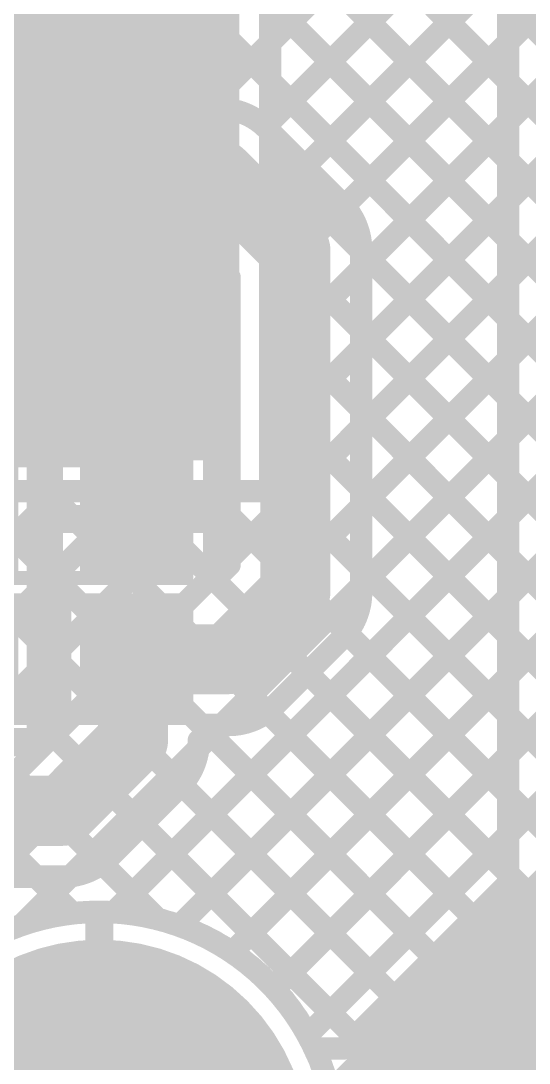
# Model space of a CAD drawing. Header units: millimetres. Extents: x 2.49 to 5.65, y 1.36 to 4.13.
# Drawn here: x 5.2069 to 5.3885, y 2.5558 to 2.9279 of the extents above; entities that cross this region are included whole.
import ezdxf

# ---------------------------------------------------------------- set-up
doc = ezdxf.new("R2010")
doc.units = ezdxf.units.MM
doc.header["$MEASUREMENT"] = 0
for name, color, linetype in [('BottomLayer', 5, 'Continuous'), ('BottomOverlay', 54, 'Continuous'), ('BottomPaste', 16, 'Continuous'), ('BottomSolder', 6, 'Continuous'), ('MultiLayer', 9, 'Continuous'), ('PadHoleLayer', 156, 'Continuous'), ('TopLayer', 1, 'Continuous'), ('TopSolder', 216, 'Continuous'), ('ViaHoleLayer', 16, 'Continuous')]:
    doc.layers.add(name, color=color, linetype=linetype)

# ---------------------------------------------------------------- blocks, each defined once
blk = doc.blocks.new('R__0603_B_17')
at = {"layer": 'BottomLayer'}
for points in [[(-0.015, -0.0175), (-0.015, 0.0175), (-0.045, -0.0175), (-0.045, 0.0175)], [(0.045, -0.0175), (0.045, 0.0175), (0.015, -0.0175), (0.015, 0.0175)]]:
    blk.add_solid(points, dxfattribs=at)
at = {"layer": 'BottomOverlay', "const_width": 0.005}
for points in [[(-0.049, 0.021), (-0.049, -0.021)], [(0.049, 0.021), (-0.049, 0.021)], [(0.049, 0.021), (0.049, -0.021)], [(0.049, -0.021), (-0.049, -0.021)]]:
    blk.add_lwpolyline(points, dxfattribs=at)
at = {"layer": 'BottomOverlay', "const_width": 0.0025}
for points in [[(-0.05025, 0.021, 1), (-0.04775, 0.021, 1)], [(-0.05025, 0.021, 1), (-0.04775, 0.021, 1)], [(0.04775, 0.021, 1), (0.05025, 0.021, 1)], [(0.04775, 0.021, 1), (0.05025, 0.021, 1)], [(-0.05025, -0.021, 1), (-0.04775, -0.021, 1)], [(-0.05025, -0.021, 1), (-0.04775, -0.021, 1)], [(0.04775, -0.021, 1), (0.05025, -0.021, 1)], [(0.04775, -0.021, 1), (0.05025, -0.021, 1)]]:
    blk.add_lwpolyline(points, format="xyb", close=True, dxfattribs=at)
at = {"layer": 'BottomPaste'}
for points in [[(-0.015, -0.0175), (-0.015, 0.0175), (-0.045, -0.0175), (-0.045, 0.0175)], [(0.045, -0.0175), (0.045, 0.0175), (0.015, -0.0175), (0.015, 0.0175)]]:
    blk.add_solid(points, dxfattribs=at)
at = {"layer": 'BottomSolder'}
for points in [[(-0.011, -0.0215), (-0.011, 0.0215), (-0.049, -0.0215), (-0.049, 0.0215)], [(0.049, -0.0215), (0.049, 0.0215), (0.011, -0.0215), (0.011, 0.0215)]]:
    blk.add_solid(points, dxfattribs=at)
blk = doc.blocks.new('R__0603_B_18')
at = {"layer": 'BottomLayer'}
for points in [[(-0.015, -0.0175), (-0.015, 0.0175), (-0.045, -0.0175), (-0.045, 0.0175)], [(0.045, -0.0175), (0.045, 0.0175), (0.015, -0.0175), (0.015, 0.0175)]]:
    blk.add_solid(points, dxfattribs=at)
at = {"layer": 'BottomOverlay', "const_width": 0.005}
for points in [[(-0.049, -0.021), (-0.049, 0.021)], [(-0.049, 0.021), (0.049, 0.021)], [(0.049, -0.021), (0.049, 0.021)], [(-0.049, -0.021), (0.049, -0.021)]]:
    blk.add_lwpolyline(points, dxfattribs=at)
at = {"layer": 'BottomOverlay', "const_width": 0.0025}
for points in [[(-0.05025, 0.021, 1), (-0.04775, 0.021, 1)], [(-0.05025, 0.021, 1), (-0.04775, 0.021, 1)], [(0.04775, 0.021, 1), (0.05025, 0.021, 1)], [(0.04775, 0.021, 1), (0.05025, 0.021, 1)], [(-0.05025, -0.021, 1), (-0.04775, -0.021, 1)], [(-0.05025, -0.021, 1), (-0.04775, -0.021, 1)], [(0.04775, -0.021, 1), (0.05025, -0.021, 1)], [(0.04775, -0.021, 1), (0.05025, -0.021, 1)]]:
    blk.add_lwpolyline(points, format="xyb", close=True, dxfattribs=at)
at = {"layer": 'BottomPaste'}
for points in [[(-0.015, -0.0175), (-0.015, 0.0175), (-0.045, -0.0175), (-0.045, 0.0175)], [(0.045, -0.0175), (0.045, 0.0175), (0.015, -0.0175), (0.015, 0.0175)]]:
    blk.add_solid(points, dxfattribs=at)
at = {"layer": 'BottomSolder'}
for points in [[(-0.011, -0.0215), (-0.011, 0.0215), (-0.049, -0.0215), (-0.049, 0.0215)], [(0.049, -0.0215), (0.049, 0.0215), (0.011, -0.0215), (0.011, 0.0215)]]:
    blk.add_solid(points, dxfattribs=at)
blk = doc.blocks.new('R__0603_B_19')
at = {"layer": 'BottomLayer'}
for points in [[(-0.015, -0.0175), (-0.015, 0.0175), (-0.045, -0.0175), (-0.045, 0.0175)], [(0.045, -0.0175), (0.045, 0.0175), (0.015, -0.0175), (0.015, 0.0175)]]:
    blk.add_solid(points, dxfattribs=at)
at = {"layer": 'BottomOverlay', "const_width": 0.005}
for points in [[(-0.049, 0.021), (-0.049, -0.021)], [(0.049, 0.021), (-0.049, 0.021)], [(0.049, 0.021), (0.049, -0.021)], [(0.049, -0.021), (-0.049, -0.021)]]:
    blk.add_lwpolyline(points, dxfattribs=at)
at = {"layer": 'BottomOverlay', "const_width": 0.0025}
for points in [[(-0.05025, 0.021, 1), (-0.04775, 0.021, 1)], [(-0.05025, 0.021, 1), (-0.04775, 0.021, 1)], [(0.04775, 0.021, 1), (0.05025, 0.021, 1)], [(0.04775, 0.021, 1), (0.05025, 0.021, 1)], [(-0.05025, -0.021, 1), (-0.04775, -0.021, 1)], [(-0.05025, -0.021, 1), (-0.04775, -0.021, 1)], [(0.04775, -0.021, 1), (0.05025, -0.021, 1)], [(0.04775, -0.021, 1), (0.05025, -0.021, 1)]]:
    blk.add_lwpolyline(points, format="xyb", close=True, dxfattribs=at)
at = {"layer": 'BottomPaste'}
for points in [[(-0.015, -0.0175), (-0.015, 0.0175), (-0.045, -0.0175), (-0.045, 0.0175)], [(0.045, -0.0175), (0.045, 0.0175), (0.015, -0.0175), (0.015, 0.0175)]]:
    blk.add_solid(points, dxfattribs=at)
at = {"layer": 'BottomSolder'}
for points in [[(-0.011, -0.0215), (-0.011, 0.0215), (-0.049, -0.0215), (-0.049, 0.0215)], [(0.049, -0.0215), (0.049, 0.0215), (0.011, -0.0215), (0.011, 0.0215)]]:
    blk.add_solid(points, dxfattribs=at)
blk = doc.blocks.new('R__0603_B_20')
at = {"layer": 'BottomLayer'}
for points in [[(-0.015, -0.0175), (-0.015, 0.0175), (-0.045, -0.0175), (-0.045, 0.0175)], [(0.045, -0.0175), (0.045, 0.0175), (0.015, -0.0175), (0.015, 0.0175)]]:
    blk.add_solid(points, dxfattribs=at)
at = {"layer": 'BottomOverlay', "const_width": 0.005}
for points in [[(-0.049, -0.021), (-0.049, 0.021)], [(-0.049, 0.021), (0.049, 0.021)], [(0.049, -0.021), (0.049, 0.021)], [(-0.049, -0.021), (0.049, -0.021)]]:
    blk.add_lwpolyline(points, dxfattribs=at)
at = {"layer": 'BottomOverlay', "const_width": 0.0025}
for points in [[(-0.05025, 0.021, 1), (-0.04775, 0.021, 1)], [(-0.05025, 0.021, 1), (-0.04775, 0.021, 1)], [(0.04775, 0.021, 1), (0.05025, 0.021, 1)], [(0.04775, 0.021, 1), (0.05025, 0.021, 1)], [(-0.05025, -0.021, 1), (-0.04775, -0.021, 1)], [(-0.05025, -0.021, 1), (-0.04775, -0.021, 1)], [(0.04775, -0.021, 1), (0.05025, -0.021, 1)], [(0.04775, -0.021, 1), (0.05025, -0.021, 1)]]:
    blk.add_lwpolyline(points, format="xyb", close=True, dxfattribs=at)
at = {"layer": 'BottomPaste'}
for points in [[(-0.015, -0.0175), (-0.015, 0.0175), (-0.045, -0.0175), (-0.045, 0.0175)], [(0.045, -0.0175), (0.045, 0.0175), (0.015, -0.0175), (0.015, 0.0175)]]:
    blk.add_solid(points, dxfattribs=at)
at = {"layer": 'BottomSolder'}
for points in [[(-0.011, -0.0215), (-0.011, 0.0215), (-0.049, -0.0215), (-0.049, 0.0215)], [(0.049, -0.0215), (0.049, 0.0215), (0.011, -0.0215), (0.011, 0.0215)]]:
    blk.add_solid(points, dxfattribs=at)
blk = doc.blocks.new('901_141A1011D10100_73')
at = {"layer": 'BottomLayer', "const_width": 0.07087}
blk.add_lwpolyline([(-0.25472, -0.10669, 1), (-0.18386, -0.10669, 1)], format="xyb", close=True, dxfattribs=at)
at = {"layer": 'BottomSolder', "const_width": 0.07487}
blk.add_lwpolyline([(-0.25672, -0.10669, 1), (-0.18186, -0.10669, 1)], format="xyb", close=True, dxfattribs=at)
at = {"layer": 'MultiLayer', "const_width": 0.07087}
blk.add_lwpolyline([(-0.25472, -0.10669, 1), (-0.18386, -0.10669, 1)], format="xyb", close=True, dxfattribs=at)
at = {"layer": 'PadHoleLayer', "const_width": 0.04528}
blk.add_lwpolyline([(-0.24193, -0.10669, 1), (-0.19665, -0.10669, 1)], format="xyb", close=True, dxfattribs=at)
at = {"layer": 'TopLayer', "const_width": 0.07087}
blk.add_lwpolyline([(-0.25472, -0.10669, 1), (-0.18386, -0.10669, 1)], format="xyb", close=True, dxfattribs=at)
at = {"layer": 'TopSolder', "const_width": 0.07487}
blk.add_lwpolyline([(-0.25672, -0.10669, 1), (-0.18186, -0.10669, 1)], format="xyb", close=True, dxfattribs=at)

msp = doc.modelspace()

# ---------------------------------------------------------------- linework, layer by layer
at = {"layer": 'BottomLayer'}
for points, const_width in [([(4.31309, 3.8045), (5.221, 2.89659)], 0.008), ([(4.34137, 3.8045), (5.24437, 2.9015)], 0.008), ([(5.213, 2.89369), (5.32563, 3.00632)], 0.008), ([(5.2491, 2.9015), (5.34234, 2.99475)], 0.008), ([(5.29979, 2.98751), (5.381, 2.90629)], 0.008), ([(5.273, 2.89712), (5.35648, 2.9806)], 0.008), ([(5.28515, 2.97386), (5.381, 2.87801)], 0.008), ([(5.29419, 2.89003), (5.37063, 2.96646)], 0.008), ([(5.267, 2.96372), (5.381, 2.84972)], 0.008), ([(5.19253, 2.9015), (5.24978, 2.95875)], 0.008), ([(5.21408, 2.96008), (5.27266, 2.9015)], 0.008), ([(5.24445, 2.95798), (5.381, 2.82144)], 0.008), ([(5.381, 2.61991), (5.381, 2.95609)], 0.008), ([(5.30834, 2.87589), (5.381, 2.94855)], 0.008), ([(5.32246, 2.86173), (5.381, 2.92027)], 0.008), ([(5.16583, 2.9015), (5.213, 2.9015)], 0.008), ([(5.213, 2.8515), (5.213, 2.9015)], 0.008), ([(5.221, 2.9015), (5.273, 2.9015)], 0.008), ([(5.221, 2.8545), (5.221, 2.9015)], 0.008), ([(5.273, 2.8965), (5.273, 2.9015)], 0.008), ([(5.273, 2.90116), (5.27766, 2.8965)], 0.008), ([(5.273, 2.8965), (5.278, 2.8965)], 0.008), ([(5.3285, 2.83948), (5.381, 2.89198)], 0.008), ([(5.29463, 2.8896), (5.3216, 2.86263)], 0.008), ([(5.247, 2.873), (5.278, 2.873)], 0.025), ([(5.278, 2.873), (5.305, 2.846)], 0.025), ([(5.213, 2.8763), (5.221, 2.8683)], 0.008), ([(5.213, 2.8654), (5.221, 2.8734)], 0.008), ([(5.3285, 2.8112), (5.381, 2.8637)], 0.008), ([(5.218, 2.7915), (5.218, 2.8545)], 0.008), ([(5.305, 2.724), (5.305, 2.846)], 0.025), ([(5.213, 2.8445), (5.213, 2.8515)], 0.008), ([(5.213, 2.8445), (5.213, 2.8515)], 0.008), ([(5.213, 2.84802), (5.218, 2.84302)], 0.008), ([(5.213, 2.7945), (5.213, 2.8445)], 0.008), ([(5.3285, 2.724), (5.3285, 2.846)], 0.008), ([(5.3285, 2.84566), (5.381, 2.79316)], 0.008), ([(5.213, 2.83712), (5.218, 2.84212)], 0.008), ([(5.276, 2.84177), (5.2815, 2.83627)], 0.008), ([(5.276, 2.7915), (5.276, 2.84177)], 0.008), ([(5.276, 2.84159), (5.2815, 2.83609)], 0.008), ([(5.2815, 2.73373), (5.2815, 2.83627)], 0.008), ([(5.3285, 2.78291), (5.381, 2.83541)], 0.008), ([(5.247, 2.7865), (5.247, 2.823)], 0.025), ([(5.222, 2.823), (5.247, 2.823)], 0.01), ([(5.247, 2.823), (5.272, 2.823)], 0.01), ([(5.276, 2.81527), (5.2815, 2.82077)], 0.008), ([(5.213, 2.81973), (5.218, 2.81473)], 0.008), ([(5.3285, 2.81737), (5.381, 2.76487)], 0.008), ([(5.213, 2.80884), (5.218, 2.81384)], 0.008), ([(5.276, 2.8133), (5.2815, 2.8078)], 0.008), ([(5.3285, 2.75463), (5.381, 2.80713)], 0.008), ([(5.212, 2.789), (5.212, 2.7945)], 0.008), ([(5.247, 2.75), (5.247, 2.7865)], 0.025), ([(5.212, 2.79245), (5.22142, 2.78303)], 0.008), ([(5.218, 2.7915), (5.22168, 2.7915)], 0.008), ([(5.27232, 2.7915), (5.276, 2.7915)], 0.008), ([(5.27265, 2.78363), (5.2815, 2.79248)], 0.008), ([(5.15376, 2.789), (5.212, 2.789)], 0.008), ([(5.21095, 2.7785), (5.2213, 2.78885)], 0.008), ([(5.22519, 2.7865), (5.247, 2.7865)], 0.01), ([(5.247, 2.7865), (5.26881, 2.7865)], 0.01), ([(5.27275, 2.78827), (5.2815, 2.77952)], 0.008), ([(5.3285, 2.78909), (5.381, 2.73659)], 0.008), ([(5.218, 2.7815), (5.22168, 2.7815)], 0.008), ([(5.218, 2.7185), (5.218, 2.7815)], 0.008), ([(5.27232, 2.7815), (5.276, 2.7815)], 0.008), ([(5.276, 2.72823), (5.276, 2.7815)], 0.008), ([(5.161, 2.7785), (5.213, 2.7785)], 0.008), ([(5.213, 2.7285), (5.213, 2.7785)], 0.008), ([(5.3285, 2.72635), (5.381, 2.77885)], 0.008), ([(5.213, 2.76317), (5.218, 2.75817)], 0.008), ([(5.276, 2.7587), (5.2815, 2.7642)], 0.008), ([(5.3285, 2.7608), (5.381, 2.7083)], 0.008), ([(5.213, 2.75227), (5.218, 2.75727)], 0.008), ([(5.276, 2.75673), (5.2815, 2.75123)], 0.008), ([(5.222, 2.75), (5.247, 2.75)], 0.01), ([(5.24015, 2.60971), (5.381, 2.75056)], 0.008), ([(5.247, 2.75), (5.272, 2.75)], 0.01), ([(5.213, 2.73488), (5.218, 2.72988)], 0.008), ([(5.276, 2.73041), (5.2815, 2.73591)], 0.008), ([(5.281, 2.7), (5.305, 2.724)], 0.025), ([(5.276, 2.72823), (5.2815, 2.73373)], 0.008), ([(5.3285, 2.73252), (5.381, 2.68002)], 0.008), ([(5.213, 2.72398), (5.218, 2.72898)], 0.008), ([(5.213, 2.7215), (5.213, 2.7285)], 0.008), ([(5.213, 2.7215), (5.213, 2.7285)], 0.008), ([(5.213, 2.6715), (5.213, 2.7215)], 0.008), ([(5.26362, 2.6049), (5.381, 2.72228)], 0.008), ([(5.221, 2.67823), (5.221, 2.7185)], 0.008), ([(5.32338, 2.70936), (5.381, 2.65173)], 0.008), ([(5.213, 2.7066), (5.221, 2.6986)], 0.008), ([(5.247, 2.671), (5.247, 2.7)], 0.025), ([(5.247, 2.7), (5.281, 2.7)], 0.025), ([(5.29763, 2.6834), (5.3216, 2.70737)], 0.008), ([(5.213, 2.6957), (5.221, 2.7037)], 0.008), ([(5.2824, 2.59539), (5.381, 2.69399)], 0.008), ([(5.30934, 2.69511), (5.381, 2.62345)], 0.008), ([(5.22187, 2.64587), (5.247, 2.671)], 0.025), ([(5.29502, 2.68114), (5.36863, 2.60754)], 0.008), ([(5.21213, 2.66937), (5.221, 2.67823)], 0.008), ([(5.213, 2.67831), (5.21704, 2.67427)], 0.008), ([(5.27033, 2.66818), (5.27865, 2.6765)], 0.008), ([(5.273, 2.6765), (5.281, 2.6765)], 0.008), ([(5.273, 2.6715), (5.273, 2.6765)], 0.008), ([(5.1622, 2.6715), (5.213, 2.6715)], 0.008), ([(5.273, 2.67488), (5.35448, 2.5934)], 0.008), ([(5.16371, 2.66937), (5.21213, 2.66937)], 0.008), ([(5.2976, 2.58231), (5.381, 2.66571)], 0.008), ([(5.12831, 2.64587), (5.22187, 2.64587)], 0.025), ([(5.2385, 2.62927), (5.2636, 2.65437)], 0.008), ([(5.2644, 2.6552), (5.34034, 2.57925)], 0.008), ([(5.25027, 2.64104), (5.3262, 2.56511)], 0.008), ([(5.3094, 2.56583), (5.381, 2.63742)], 0.008), ([(5.23596, 2.62706), (5.25573, 2.60729)], 0.008), ([(5.337, 2.525), (5.417, 2.605)], 0.05), ([(5.16371, 2.62237), (5.22187, 2.62237)], 0.008), ([(5.20741, 2.60526), (5.22469, 2.62254)], 0.008), ([(5.21238, 2.62237), (5.22542, 2.60932)], 0.008), ([(5.32209, 2.561), (5.381, 2.61991)], 0.008), ([(5.235, 2.525), (5.235, 2.60587)], 0.01), ([(5.31185, 2.561), (5.32209, 2.561)], 0.008)]:
    msp.add_lwpolyline(points, dxfattribs=dict(at, const_width=const_width))
for points, const_width in [([(5.379, 2.92027, 1), (5.383, 2.92027, 1)], 0.004), ([(5.379, 2.90629, 1), (5.383, 2.90629, 1)], 0.004), ([(5.211, 2.9015, 1), (5.215, 2.9015, 1)], 0.004), ([(5.211, 2.9015, 1), (5.215, 2.9015, 1)], 0.004), ([(5.219, 2.9015, 1), (5.223, 2.9015, 1)], 0.004), ([(5.219, 2.9015, 1), (5.223, 2.9015, 1)], 0.004), ([(5.24237, 2.9015, 1), (5.24637, 2.9015, 1)], 0.004), ([(5.2471, 2.9015, 1), (5.2511, 2.9015, 1)], 0.004), ([(5.27066, 2.9015, 1), (5.27466, 2.9015, 1)], 0.004), ([(5.271, 2.9015, 1), (5.275, 2.9015, 1)], 0.004), ([(5.271, 2.9015, 1), (5.275, 2.9015, 1)], 0.004), ([(5.271, 2.90116, 1), (5.275, 2.90116, 1)], 0.004), ([(5.219, 2.89659, 1), (5.223, 2.89659, 1)], 0.004), ([(5.271, 2.89712, 1), (5.275, 2.89712, 1)], 0.004), ([(5.271, 2.8965, 1), (5.275, 2.8965, 1)], 0.004), ([(5.271, 2.8965, 1), (5.275, 2.8965, 1)], 0.004), ([(5.27566, 2.8965, 1), (5.27966, 2.8965, 1)], 0.004), ([(5.276, 2.8965, 1), (5.28, 2.8965, 1)], 0.004), ([(5.276, 2.8965, 1), (5.28, 2.8965, 1)], 0.004), ([(5.276, 2.8965, 1), (5.28, 2.8965, 1)], 0.004), ([(5.211, 2.89369, 1), (5.215, 2.89369, 1)], 0.004), ([(5.379, 2.89198, 1), (5.383, 2.89198, 1)], 0.004), ([(5.29219, 2.89003, 1), (5.29619, 2.89003, 1)], 0.004), ([(5.29262, 2.88962, 1), (5.29662, 2.88962, 1)], 0.004), ([(5.29263, 2.8896, 1), (5.29663, 2.8896, 1)], 0.004), ([(5.29263, 2.8896, 1), (5.29663, 2.8896, 1)], 0.004), ([(5.24075, 2.873, 1), (5.25325, 2.873, 1)], 0.0125), ([(5.27175, 2.873, 1), (5.28425, 2.873, 1)], 0.0125), ([(5.27175, 2.873, 1), (5.28425, 2.873, 1)], 0.0125), ([(5.211, 2.8763, 1), (5.215, 2.8763, 1)], 0.004), ([(5.379, 2.87801, 1), (5.383, 2.87801, 1)], 0.004), ([(5.219, 2.8734, 1), (5.223, 2.8734, 1)], 0.004), ([(5.30634, 2.87589, 1), (5.31034, 2.87589, 1)], 0.004), ([(5.211, 2.8654, 1), (5.215, 2.8654, 1)], 0.004), ([(5.219, 2.8683, 1), (5.223, 2.8683, 1)], 0.004), ([(5.3196, 2.86263, 1), (5.3236, 2.86263, 1)], 0.004), ([(5.3196, 2.86263, 1), (5.3236, 2.86263, 1)], 0.004), ([(5.31962, 2.86262, 1), (5.32362, 2.86262, 1)], 0.004), ([(5.32046, 2.86173, 1), (5.32446, 2.86173, 1)], 0.004), ([(5.379, 2.8637, 1), (5.383, 2.8637, 1)], 0.004), ([(5.216, 2.8545, 1), (5.22, 2.8545, 1)], 0.004), ([(5.219, 2.8545, 1), (5.223, 2.8545, 1)], 0.004), ([(5.29875, 2.846, 1), (5.31125, 2.846, 1)], 0.0125), ([(5.29875, 2.846, 1), (5.31125, 2.846, 1)], 0.0125), ([(5.211, 2.8515, 1), (5.215, 2.8515, 1)], 0.004), ([(5.211, 2.8515, 1), (5.215, 2.8515, 1)], 0.004), ([(5.211, 2.8515, 1), (5.215, 2.8515, 1)], 0.004), ([(5.211, 2.84802, 1), (5.215, 2.84802, 1)], 0.004), ([(5.379, 2.84972, 1), (5.383, 2.84972, 1)], 0.004), ([(5.211, 2.8445, 1), (5.215, 2.8445, 1)], 0.004), ([(5.211, 2.8445, 1), (5.215, 2.8445, 1)], 0.004), ([(5.211, 2.8445, 1), (5.215, 2.8445, 1)], 0.004), ([(5.216, 2.84302, 1), (5.22, 2.84302, 1)], 0.004), ([(5.3265, 2.846, 1), (5.3305, 2.846, 1)], 0.004), ([(5.3265, 2.846, 1), (5.3305, 2.846, 1)], 0.004), ([(5.3265, 2.846, 1), (5.3305, 2.846, 1)], 0.004), ([(5.3265, 2.84566, 1), (5.3305, 2.84566, 1)], 0.004), ([(5.216, 2.84212, 1), (5.22, 2.84212, 1)], 0.004), ([(5.274, 2.84177, 1), (5.278, 2.84177, 1)], 0.004), ([(5.274, 2.84177, 1), (5.278, 2.84177, 1)], 0.004), ([(5.274, 2.84159, 1), (5.278, 2.84159, 1)], 0.004), ([(5.3265, 2.83948, 1), (5.3305, 2.83948, 1)], 0.004), ([(5.211, 2.83712, 1), (5.215, 2.83712, 1)], 0.004), ([(5.2795, 2.83627, 1), (5.2835, 2.83627, 1)], 0.004), ([(5.2795, 2.83627, 1), (5.2835, 2.83627, 1)], 0.004), ([(5.2795, 2.83609, 1), (5.2835, 2.83609, 1)], 0.004), ([(5.379, 2.83541, 1), (5.383, 2.83541, 1)], 0.004), ([(5.24075, 2.823, 1), (5.25325, 2.823, 1)], 0.0125), ([(5.2195, 2.823, 1), (5.2245, 2.823, 1)], 0.005), ([(5.2445, 2.823, 1), (5.2495, 2.823, 1)], 0.005), ([(5.2445, 2.823, 1), (5.2495, 2.823, 1)], 0.005), ([(5.2695, 2.823, 1), (5.2745, 2.823, 1)], 0.005), ([(5.2795, 2.82077, 1), (5.2835, 2.82077, 1)], 0.004), ([(5.379, 2.82144, 1), (5.383, 2.82144, 1)], 0.004), ([(5.211, 2.81973, 1), (5.215, 2.81973, 1)], 0.004), ([(5.3265, 2.81737, 1), (5.3305, 2.81737, 1)], 0.004), ([(5.216, 2.81473, 1), (5.22, 2.81473, 1)], 0.004), ([(5.216, 2.81384, 1), (5.22, 2.81384, 1)], 0.004), ([(5.274, 2.81527, 1), (5.278, 2.81527, 1)], 0.004), ([(5.274, 2.8133, 1), (5.278, 2.8133, 1)], 0.004), ([(5.3265, 2.8112, 1), (5.3305, 2.8112, 1)], 0.004), ([(5.211, 2.80884, 1), (5.215, 2.80884, 1)], 0.004), ([(5.2795, 2.8078, 1), (5.2835, 2.8078, 1)], 0.004), ([(5.379, 2.80713, 1), (5.383, 2.80713, 1)], 0.004), ([(5.21, 2.7945, 1), (5.214, 2.7945, 1)], 0.004), ([(5.211, 2.7945, 1), (5.215, 2.7945, 1)], 0.004), ([(5.24075, 2.7865, 1), (5.25325, 2.7865, 1)], 0.0125), ([(5.24075, 2.7865, 1), (5.25325, 2.7865, 1)], 0.0125), ([(5.24109, 2.7865, 1), (5.25291, 2.7865, 1)], 0.01181), ([(5.21, 2.79245, 1), (5.214, 2.79245, 1)], 0.004), ([(5.216, 2.7915, 1), (5.22, 2.7915, 1)], 0.004), ([(5.216, 2.7915, 1), (5.22, 2.7915, 1)], 0.004), ([(5.21968, 2.7915, 1), (5.22368, 2.7915, 1)], 0.004), ([(5.21968, 2.7915, 1), (5.22368, 2.7915, 1)], 0.004), ([(5.27032, 2.7915, 1), (5.27432, 2.7915, 1)], 0.004), ([(5.27032, 2.7915, 1), (5.27432, 2.7915, 1)], 0.004), ([(5.274, 2.7915, 1), (5.278, 2.7915, 1)], 0.004), ([(5.274, 2.7915, 1), (5.278, 2.7915, 1)], 0.004), ([(5.2795, 2.79248, 1), (5.2835, 2.79248, 1)], 0.004), ([(5.379, 2.79316, 1), (5.383, 2.79316, 1)], 0.004), ([(5.21, 2.789, 1), (5.214, 2.789, 1)], 0.004), ([(5.21, 2.789, 1), (5.214, 2.789, 1)], 0.004), ([(5.2193, 2.78885, 1), (5.2233, 2.78885, 1)], 0.004), ([(5.22269, 2.7865, 1), (5.22769, 2.7865, 1)], 0.005), ([(5.2445, 2.7865, 1), (5.2495, 2.7865, 1)], 0.005), ([(5.2445, 2.7865, 1), (5.2495, 2.7865, 1)], 0.005), ([(5.26631, 2.7865, 1), (5.27131, 2.7865, 1)], 0.005), ([(5.27075, 2.78827, 1), (5.27475, 2.78827, 1)], 0.004), ([(5.3265, 2.78909, 1), (5.3305, 2.78909, 1)], 0.004), ([(5.27065, 2.78363, 1), (5.27465, 2.78363, 1)], 0.004), ([(5.27081, 2.7865, 1), (5.27481, 2.7865, 1)], 0.004), ([(5.27081, 2.7865, 1), (5.27481, 2.7865, 1)], 0.004), ([(5.216, 2.7815, 1), (5.22, 2.7815, 1)], 0.004), ([(5.216, 2.7815, 1), (5.22, 2.7815, 1)], 0.004), ([(5.21942, 2.78303, 1), (5.22342, 2.78303, 1)], 0.004), ([(5.21968, 2.7815, 1), (5.22368, 2.7815, 1)], 0.004), ([(5.21968, 2.7815, 1), (5.22368, 2.7815, 1)], 0.004), ([(5.27032, 2.7815, 1), (5.27432, 2.7815, 1)], 0.004), ([(5.27032, 2.7815, 1), (5.27432, 2.7815, 1)], 0.004), ([(5.274, 2.7815, 1), (5.278, 2.7815, 1)], 0.004), ([(5.274, 2.7815, 1), (5.278, 2.7815, 1)], 0.004), ([(5.2795, 2.77952, 1), (5.2835, 2.77952, 1)], 0.004), ([(5.3265, 2.78291, 1), (5.3305, 2.78291, 1)], 0.004), ([(5.20895, 2.7785, 1), (5.21295, 2.7785, 1)], 0.004), ([(5.211, 2.7785, 1), (5.215, 2.7785, 1)], 0.004), ([(5.211, 2.7785, 1), (5.215, 2.7785, 1)], 0.004), ([(5.379, 2.77885, 1), (5.383, 2.77885, 1)], 0.004), ([(5.379, 2.76487, 1), (5.383, 2.76487, 1)], 0.004), ([(5.211, 2.76317, 1), (5.215, 2.76317, 1)], 0.004), ([(5.2795, 2.7642, 1), (5.2835, 2.7642, 1)], 0.004), ([(5.3265, 2.7608, 1), (5.3305, 2.7608, 1)], 0.004), ([(5.216, 2.75817, 1), (5.22, 2.75817, 1)], 0.004), ([(5.216, 2.75727, 1), (5.22, 2.75727, 1)], 0.004), ([(5.24075, 2.75, 1), (5.25325, 2.75, 1)], 0.0125), ([(5.274, 2.7587, 1), (5.278, 2.7587, 1)], 0.004), ([(5.274, 2.75673, 1), (5.278, 2.75673, 1)], 0.004), ([(5.3265, 2.75463, 1), (5.3305, 2.75463, 1)], 0.004), ([(5.211, 2.75227, 1), (5.215, 2.75227, 1)], 0.004), ([(5.2195, 2.75, 1), (5.2245, 2.75, 1)], 0.005), ([(5.2445, 2.75, 1), (5.2495, 2.75, 1)], 0.005), ([(5.2445, 2.75, 1), (5.2495, 2.75, 1)], 0.005), ([(5.2695, 2.75, 1), (5.2745, 2.75, 1)], 0.005), ([(5.2795, 2.75123, 1), (5.2835, 2.75123, 1)], 0.004), ([(5.379, 2.75056, 1), (5.383, 2.75056, 1)], 0.004), ([(5.211, 2.73488, 1), (5.215, 2.73488, 1)], 0.004), ([(5.2795, 2.73591, 1), (5.2835, 2.73591, 1)], 0.004), ([(5.379, 2.73659, 1), (5.383, 2.73659, 1)], 0.004), ([(5.2795, 2.73373, 1), (5.2835, 2.73373, 1)], 0.004), ([(5.2795, 2.73373, 1), (5.2835, 2.73373, 1)], 0.004), ([(5.29875, 2.724, 1), (5.31125, 2.724, 1)], 0.0125), ([(5.29875, 2.724, 1), (5.31125, 2.724, 1)], 0.0125), ([(5.3265, 2.73252, 1), (5.3305, 2.73252, 1)], 0.004), ([(5.211, 2.7285, 1), (5.215, 2.7285, 1)], 0.004), ([(5.211, 2.7285, 1), (5.215, 2.7285, 1)], 0.004), ([(5.211, 2.7285, 1), (5.215, 2.7285, 1)], 0.004), ([(5.216, 2.72988, 1), (5.22, 2.72988, 1)], 0.004), ([(5.216, 2.72898, 1), (5.22, 2.72898, 1)], 0.004), ([(5.274, 2.73041, 1), (5.278, 2.73041, 1)], 0.004), ([(5.274, 2.72823, 1), (5.278, 2.72823, 1)], 0.004), ([(5.274, 2.72823, 1), (5.278, 2.72823, 1)], 0.004), ([(5.211, 2.72398, 1), (5.215, 2.72398, 1)], 0.004), ([(5.3265, 2.72635, 1), (5.3305, 2.72635, 1)], 0.004), ([(5.3265, 2.724, 1), (5.3305, 2.724, 1)], 0.004), ([(5.3265, 2.724, 1), (5.3305, 2.724, 1)], 0.004), ([(5.3265, 2.724, 1), (5.3305, 2.724, 1)], 0.004), ([(5.211, 2.7215, 1), (5.215, 2.7215, 1)], 0.004), ([(5.211, 2.7215, 1), (5.215, 2.7215, 1)], 0.004), ([(5.211, 2.7215, 1), (5.215, 2.7215, 1)], 0.004), ([(5.379, 2.72228, 1), (5.383, 2.72228, 1)], 0.004), ([(5.216, 2.7185, 1), (5.22, 2.7185, 1)], 0.004), ([(5.219, 2.7185, 1), (5.223, 2.7185, 1)], 0.004), ([(5.32138, 2.70936, 1), (5.32538, 2.70936, 1)], 0.004), ([(5.211, 2.7066, 1), (5.215, 2.7066, 1)], 0.004), ([(5.24075, 2.7, 1), (5.25325, 2.7, 1)], 0.0125), ([(5.24075, 2.7, 1), (5.25325, 2.7, 1)], 0.0125), ([(5.27475, 2.7, 1), (5.28725, 2.7, 1)], 0.0125), ([(5.27475, 2.7, 1), (5.28725, 2.7, 1)], 0.0125), ([(5.3196, 2.70737, 1), (5.3236, 2.70737, 1)], 0.004), ([(5.3196, 2.70737, 1), (5.3236, 2.70737, 1)], 0.004), ([(5.31962, 2.70738, 1), (5.32362, 2.70738, 1)], 0.004), ([(5.379, 2.7083, 1), (5.383, 2.7083, 1)], 0.004), ([(5.219, 2.7037, 1), (5.223, 2.7037, 1)], 0.004), ([(5.219, 2.6986, 1), (5.223, 2.6986, 1)], 0.004), ([(5.211, 2.6957, 1), (5.215, 2.6957, 1)], 0.004), ([(5.30734, 2.69511, 1), (5.31134, 2.69511, 1)], 0.004), ([(5.379, 2.69399, 1), (5.383, 2.69399, 1)], 0.004), ([(5.29562, 2.68338, 1), (5.29962, 2.68338, 1)], 0.004), ([(5.29563, 2.6834, 1), (5.29963, 2.6834, 1)], 0.004), ([(5.29563, 2.6834, 1), (5.29963, 2.6834, 1)], 0.004), ([(5.24075, 2.671, 1), (5.25325, 2.671, 1)], 0.0125), ([(5.24075, 2.671, 1), (5.25325, 2.671, 1)], 0.0125), ([(5.29302, 2.68114, 1), (5.29702, 2.68114, 1)], 0.004), ([(5.379, 2.68002, 1), (5.383, 2.68002, 1)], 0.004), ([(5.211, 2.67831, 1), (5.215, 2.67831, 1)], 0.004), ([(5.219, 2.67823, 1), (5.223, 2.67823, 1)], 0.004), ([(5.219, 2.67823, 1), (5.223, 2.67823, 1)], 0.004), ([(5.271, 2.6765, 1), (5.275, 2.6765, 1)], 0.004), ([(5.271, 2.6765, 1), (5.275, 2.6765, 1)], 0.004), ([(5.27665, 2.6765, 1), (5.28065, 2.6765, 1)], 0.004), ([(5.279, 2.6765, 1), (5.283, 2.6765, 1)], 0.004), ([(5.279, 2.6765, 1), (5.283, 2.6765, 1)], 0.004), ([(5.279, 2.6765, 1), (5.283, 2.6765, 1)], 0.004), ([(5.211, 2.6715, 1), (5.215, 2.6715, 1)], 0.004), ([(5.211, 2.6715, 1), (5.215, 2.6715, 1)], 0.004), ([(5.21504, 2.67427, 1), (5.21904, 2.67427, 1)], 0.004), ([(5.271, 2.67488, 1), (5.275, 2.67488, 1)], 0.004), ([(5.271, 2.6715, 1), (5.275, 2.6715, 1)], 0.004), ([(5.21013, 2.66937, 1), (5.21413, 2.66937, 1)], 0.004), ([(5.21013, 2.66937, 1), (5.21413, 2.66937, 1)], 0.004), ([(5.26833, 2.66818, 1), (5.27233, 2.66818, 1)], 0.004), ([(5.2685, 2.671, 1), (5.2725, 2.671, 1)], 0.004), ([(5.2685, 2.671, 1), (5.2725, 2.671, 1)], 0.004), ([(5.379, 2.66571, 1), (5.383, 2.66571, 1)], 0.004), ([(5.21562, 2.64587, 1), (5.22812, 2.64587, 1)], 0.0125), ([(5.21562, 2.64587, 1), (5.22812, 2.64587, 1)], 0.0125), ([(5.2616, 2.65437, 1), (5.2656, 2.65437, 1)], 0.004), ([(5.2616, 2.65437, 1), (5.2656, 2.65437, 1)], 0.004), ([(5.26162, 2.65438, 1), (5.26562, 2.65438, 1)], 0.004), ([(5.2624, 2.6552, 1), (5.2664, 2.6552, 1)], 0.004), ([(5.379, 2.65173, 1), (5.383, 2.65173, 1)], 0.004), ([(5.24827, 2.64104, 1), (5.25227, 2.64104, 1)], 0.004), ([(5.379, 2.63742, 1), (5.383, 2.63742, 1)], 0.004), ([(5.23396, 2.62706, 1), (5.23796, 2.62706, 1)], 0.004), ([(5.23648, 2.62925, 1), (5.24048, 2.62925, 1)], 0.004), ([(5.2365, 2.62927, 1), (5.2405, 2.62927, 1)], 0.004), ([(5.2365, 2.62927, 1), (5.2405, 2.62927, 1)], 0.004), ([(5.379, 2.62345, 1), (5.383, 2.62345, 1)], 0.004), ([(5.21038, 2.62237, 1), (5.21438, 2.62237, 1)], 0.004), ([(5.21987, 2.62237, 1), (5.22387, 2.62237, 1)], 0.004), ([(5.21987, 2.62237, 1), (5.22387, 2.62237, 1)], 0.004), ([(5.21987, 2.62237, 1), (5.22387, 2.62237, 1)], 0.004), ([(5.22269, 2.62254, 1), (5.22669, 2.62254, 1)], 0.004), ([(5.379, 2.61991, 1), (5.383, 2.61991, 1)], 0.004), ([(5.379, 2.61991, 1), (5.383, 2.61991, 1)], 0.004), ([(5.22342, 2.60932, 1), (5.22742, 2.60932, 1)], 0.004), ([(5.23815, 2.60971, 1), (5.24215, 2.60971, 1)], 0.004), ([(5.20541, 2.60526, 1), (5.20941, 2.60526, 1)], 0.004), ([(5.2325, 2.60587, 1), (5.2375, 2.60587, 1)], 0.005), ([(5.25373, 2.60729, 1), (5.25773, 2.60729, 1)], 0.004), ([(5.26162, 2.6049, 1), (5.26562, 2.6049, 1)], 0.004), ([(5.36663, 2.60754, 1), (5.37063, 2.60754, 1)], 0.004), ([(5.2804, 2.59539, 1), (5.2844, 2.59539, 1)], 0.004), ([(5.35248, 2.5934, 1), (5.35648, 2.5934, 1)], 0.004), ([(5.2956, 2.58231, 1), (5.2996, 2.58231, 1)], 0.004), ([(5.33834, 2.57925, 1), (5.34234, 2.57925, 1)], 0.004), ([(5.3074, 2.56583, 1), (5.3114, 2.56583, 1)], 0.004), ([(5.3242, 2.56511, 1), (5.3282, 2.56511, 1)], 0.004), ([(5.30985, 2.561, 1), (5.31385, 2.561, 1)], 0.004), ([(5.30985, 2.561, 1), (5.31385, 2.561, 1)], 0.004), ([(5.32009, 2.561, 1), (5.32409, 2.561, 1)], 0.004), ([(5.32009, 2.561, 1), (5.32409, 2.561, 1)], 0.004)]:
    msp.add_lwpolyline(points, format="xyb", close=True, dxfattribs=dict(at, const_width=const_width))
at = {"layer": 'BottomLayer', "const_width": 0.008}
for points in [[(5.278, 2.8965, -0.199188), (5.29463, 2.8896)], [(5.278, 2.8965, -0.198912), (5.29462, 2.88962)], [(5.3216, 2.86263, -0.199188), (5.3285, 2.846)], [(5.32162, 2.86262, -0.198912), (5.3285, 2.846)], [(5.22168, 2.7815, -0.097784), (5.22168, 2.7915)], [(5.27232, 2.7915, -0.048776), (5.27281, 2.7865)], [(5.27281, 2.7865, -0.048776), (5.27232, 2.7815)], [(5.3285, 2.724, -0.199188), (5.3216, 2.70737)], [(5.3285, 2.724, -0.198912), (5.32162, 2.70738)], [(5.29763, 2.6834, -0.199188), (5.281, 2.6765)], [(5.29762, 2.68338, -0.198912), (5.281, 2.6765)], [(5.2705, 2.671, -0.199188), (5.2636, 2.65437)], [(5.2705, 2.671, -0.198912), (5.26362, 2.65438)], [(5.2385, 2.62927, -0.199188), (5.22187, 2.62237)], [(5.23848, 2.62925, -0.198912), (5.22187, 2.62237)], [(5.31185, 2.489, -4.49218), (5.31185, 2.561)]]:
    msp.add_lwpolyline(points, format="xyb", dxfattribs=at)
at = {"layer": 'MultiLayer', "const_width": 0.01181}
msp.add_lwpolyline([(5.24109, 2.7865, 1), (5.25291, 2.7865, 1)], format="xyb", close=True, dxfattribs=at)
at = {"layer": 'TopLayer'}
for points, const_width in [([(5.296, 2.92012), (5.577, 3.20112)], 0.008), ([(5.296, 2.89184), (5.577, 3.17284)], 0.008), ([(5.296, 2.86355), (5.577, 3.14455)], 0.008), ([(5.296, 2.83527), (5.577, 3.11627)], 0.008), ([(5.296, 2.80698), (5.577, 3.08798)], 0.008), ([(5.296, 2.7787), (5.577, 3.0597)], 0.008), ([(5.247, 2.7865), (5.247, 3.03032)], 0.025), ([(4.864, 2.31841), (5.577, 3.03141)], 0.008), ([(4.864, 2.29013), (5.577, 3.00313)], 0.008), ([(5.31101, 3.00457), (5.577, 2.73858)], 0.008), ([(5.29979, 2.98751), (5.577, 2.71029)], 0.008), ([(5.296, 2.76), (5.296, 2.98332)], 0.008), ([(5.20741, 2.60526), (5.577, 2.97485)], 0.008), ([(5.296, 2.96301), (5.577, 2.68201)], 0.008), ([(5.24015, 2.60971), (5.577, 2.94656)], 0.008), ([(5.296, 2.93472), (5.577, 2.65372)], 0.008), ([(5.26362, 2.6049), (5.577, 2.91828)], 0.008), ([(5.296, 2.90644), (5.577, 2.62544)], 0.008), ([(5.2824, 2.59539), (5.577, 2.88999)], 0.008), ([(5.296, 2.87816), (5.577, 2.59716)], 0.008), ([(5.2976, 2.58231), (5.577, 2.86171)], 0.008), ([(5.296, 2.84987), (5.577, 2.56887)], 0.008), ([(5.3094, 2.56583), (5.577, 2.83342)], 0.008), ([(5.296, 2.82159), (5.577, 2.54059)], 0.008), ([(5.31735, 2.54549), (5.577, 2.80514)], 0.008), ([(5.296, 2.7933), (5.577, 2.5123)], 0.008), ([(5.247, 2.76469), (5.247, 2.7865)], 0.01), ([(5.31969, 2.51955), (5.577, 2.77686)], 0.008), ([(5.296, 2.76502), (5.577, 2.48402)], 0.008), ([(5.14547, 2.68474), (5.22073, 2.76)], 0.008), ([(5.16146, 2.67245), (5.24902, 2.76)], 0.008), ([(5.17021, 2.65291), (5.2773, 2.76)], 0.008), ([(5.174, 2.76), (5.296, 2.76)], 0.008), ([(5.18788, 2.76), (5.577, 2.37088)], 0.008), ([(5.21617, 2.76), (5.577, 2.39917)], 0.008), ([(5.24445, 2.76), (5.577, 2.42745)], 0.008), ([(5.27273, 2.76), (5.577, 2.45573)], 0.008), ([(5.17053, 2.74906), (5.577, 2.3426)], 0.008), ([(5.30395, 2.47552), (5.577, 2.74857)], 0.008), ([(5.16622, 2.72509), (5.577, 2.31431)], 0.008), ([(5.15319, 2.70984), (5.25573, 2.60729)], 0.008), ([(5.13272, 2.70202), (5.22542, 2.60932)], 0.008), ([(5.235, 2.525), (5.235, 2.60587)], 0.01)]:
    msp.add_lwpolyline(points, dxfattribs=dict(at, const_width=const_width))
for points, const_width in [([(5.294, 2.92012, 1), (5.298, 2.92012, 1)], 0.004), ([(5.294, 2.90644, 1), (5.298, 2.90644, 1)], 0.004), ([(5.294, 2.89184, 1), (5.298, 2.89184, 1)], 0.004), ([(5.294, 2.87816, 1), (5.298, 2.87816, 1)], 0.004), ([(5.294, 2.86355, 1), (5.298, 2.86355, 1)], 0.004), ([(5.294, 2.84987, 1), (5.298, 2.84987, 1)], 0.004), ([(5.294, 2.83527, 1), (5.298, 2.83527, 1)], 0.004), ([(5.294, 2.82159, 1), (5.298, 2.82159, 1)], 0.004), ([(5.294, 2.80698, 1), (5.298, 2.80698, 1)], 0.004), ([(5.24075, 2.7865, 1), (5.25325, 2.7865, 1)], 0.0125), ([(5.24109, 2.7865, 1), (5.25291, 2.7865, 1)], 0.01181), ([(5.294, 2.7933, 1), (5.298, 2.7933, 1)], 0.004), ([(5.2445, 2.7865, 1), (5.2495, 2.7865, 1)], 0.005), ([(5.294, 2.7787, 1), (5.298, 2.7787, 1)], 0.004), ([(5.2445, 2.76469, 1), (5.2495, 2.76469, 1)], 0.005), ([(5.294, 2.76502, 1), (5.298, 2.76502, 1)], 0.004), ([(5.21417, 2.76, 1), (5.21817, 2.76, 1)], 0.004), ([(5.21873, 2.76, 1), (5.22273, 2.76, 1)], 0.004), ([(5.24245, 2.76, 1), (5.24645, 2.76, 1)], 0.004), ([(5.24702, 2.76, 1), (5.25102, 2.76, 1)], 0.004), ([(5.27073, 2.76, 1), (5.27473, 2.76, 1)], 0.004), ([(5.2753, 2.76, 1), (5.2793, 2.76, 1)], 0.004), ([(5.294, 2.76, 1), (5.298, 2.76, 1)], 0.004), ([(5.294, 2.76, 1), (5.298, 2.76, 1)], 0.004), ([(5.22342, 2.60932, 1), (5.22742, 2.60932, 1)], 0.004), ([(5.23815, 2.60971, 1), (5.24215, 2.60971, 1)], 0.004), ([(5.20541, 2.60526, 1), (5.20941, 2.60526, 1)], 0.004), ([(5.2325, 2.60587, 1), (5.2375, 2.60587, 1)], 0.005), ([(5.25373, 2.60729, 1), (5.25773, 2.60729, 1)], 0.004), ([(5.26162, 2.6049, 1), (5.26562, 2.6049, 1)], 0.004), ([(5.2804, 2.59539, 1), (5.2844, 2.59539, 1)], 0.004), ([(5.2956, 2.58231, 1), (5.2996, 2.58231, 1)], 0.004), ([(5.3074, 2.56583, 1), (5.3114, 2.56583, 1)], 0.004)]:
    msp.add_lwpolyline(points, format="xyb", close=True, dxfattribs=dict(at, const_width=const_width))
at = {"layer": 'TopLayer', "const_width": 0.008}
msp.add_lwpolyline([(5.199, 2.44815, -1.820877), (5.31987, 2.525)], format="xyb", dxfattribs=at)
at = {"layer": 'TopLayer'}
msp.add_solid([(5.185, 2.771), (5.285, 2.771), (5.185, 3.119), (5.285, 3.119)], dxfattribs=at)
at = {"layer": 'ViaHoleLayer', "const_width": 0.00591}
msp.add_lwpolyline([(5.24405, 2.7865, 1), (5.24995, 2.7865, 1)], format="xyb", close=True, dxfattribs=at)

# ---------------------------------------------------------------- block references
for name, p, rotation in [('901_141A1011D10100_73', (5.12831, 2.74429), 90), ('R__0603_B_18', (5.217, 2.873), 360), ('R__0603_B_17', (5.217, 2.823), 180), ('R__0603_B_19', (5.217, 2.75), 180), ('R__0603_B_20', (5.217, 2.7), 360)]:
    msp.add_blockref(name, p, dxfattribs=dict(rotation=rotation))

doc.saveas('drawing.dxf')
